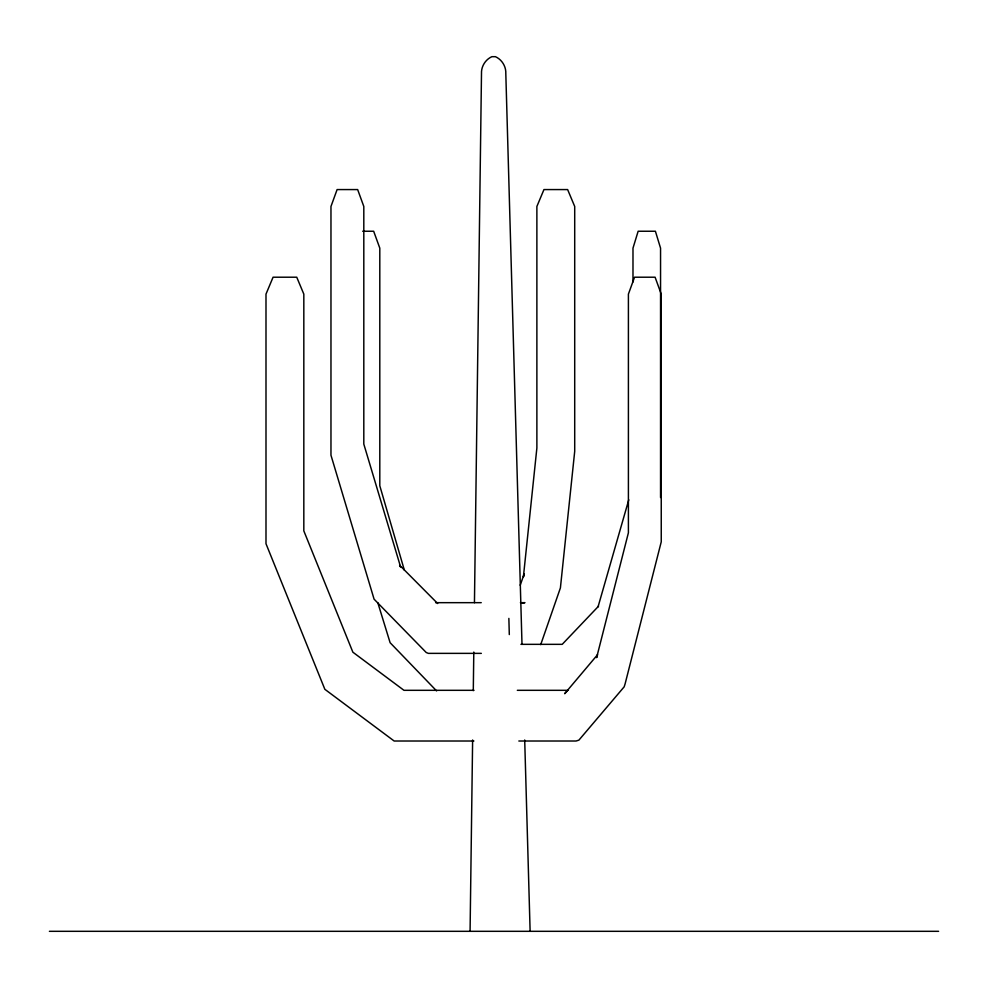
<?xml version="1.0" encoding="UTF-8"?>
<svg xmlns="http://www.w3.org/2000/svg" width="988" height="988" viewBox="0 0 988 988"><rect width="100%" height="100%" fill="white"/><g stroke="black" fill="none" stroke-linecap="round" stroke-linejoin="round"><path stroke-width="1.48" d="M470.078 931.314L472.622 740M473.289 690.637L473.795 652.068M474.45 602.692L481.489 73.52C481.144 66.48 485.429 59.539 491.876 56.687L495.433 56.687C501.867 59.539 506.152 66.48 505.807 73.52L521.997 644.349M509.302 634.58L508.869 618.402M523.405 576.77L536.879 447.996L536.879 206.467L543.956 189.573L567.631 189.573L574.707 206.467L574.707 451.318L560.406 587.909L540.72 644.621M523.554 576.807L524.196 573.83L520.219 585.279M628.776 499.792L598.049 606.842L598.518 606.212L562.221 644.337L520.923 644.337M567.075 691.18L564.654 693.712L597.579 654.674L596.629 657.625L628.405 532.767L628.405 294.115L634.543 277.208L655.093 277.208L661.244 294.115L661.244 541.844L625.108 683.869L624.169 686.821L578.894 740.148L576.078 741.012L518.836 741.012M522.627 603.1L524.974 602.668L520.404 602.668M362.682 231.241L373.662 231.241L379.8 248.136L379.8 485.763L404.351 570.187M435.597 602.668L481.242 602.668M481.329 653.364L428.323 653.364L426.223 652.5L374.082 599.173L330.968 455.221L330.968 206.467L337.106 189.573L357.656 189.573L363.806 206.467L363.806 444.094L400.622 567.038L399.597 565.185L437.684 603.532M474.018 690.316L403.969 690.316L352.877 652.191L303.822 530.877L303.822 294.115L296.746 277.208L273.071 277.208L265.994 294.115L265.994 543.733L324.854 689.303L394.15 741.012L473.882 741.012M517.329 690.316L568.396 690.316M49.4 931.314L938.6 931.314M436.573 690.884L390.112 642.694L377.786 602.655M524.702 740L530.124 931.314M660.552 497.532L660.552 248.136L655.402 231.241L638.149 231.241L632.987 248.136L632.987 281.988"/></g></svg>
